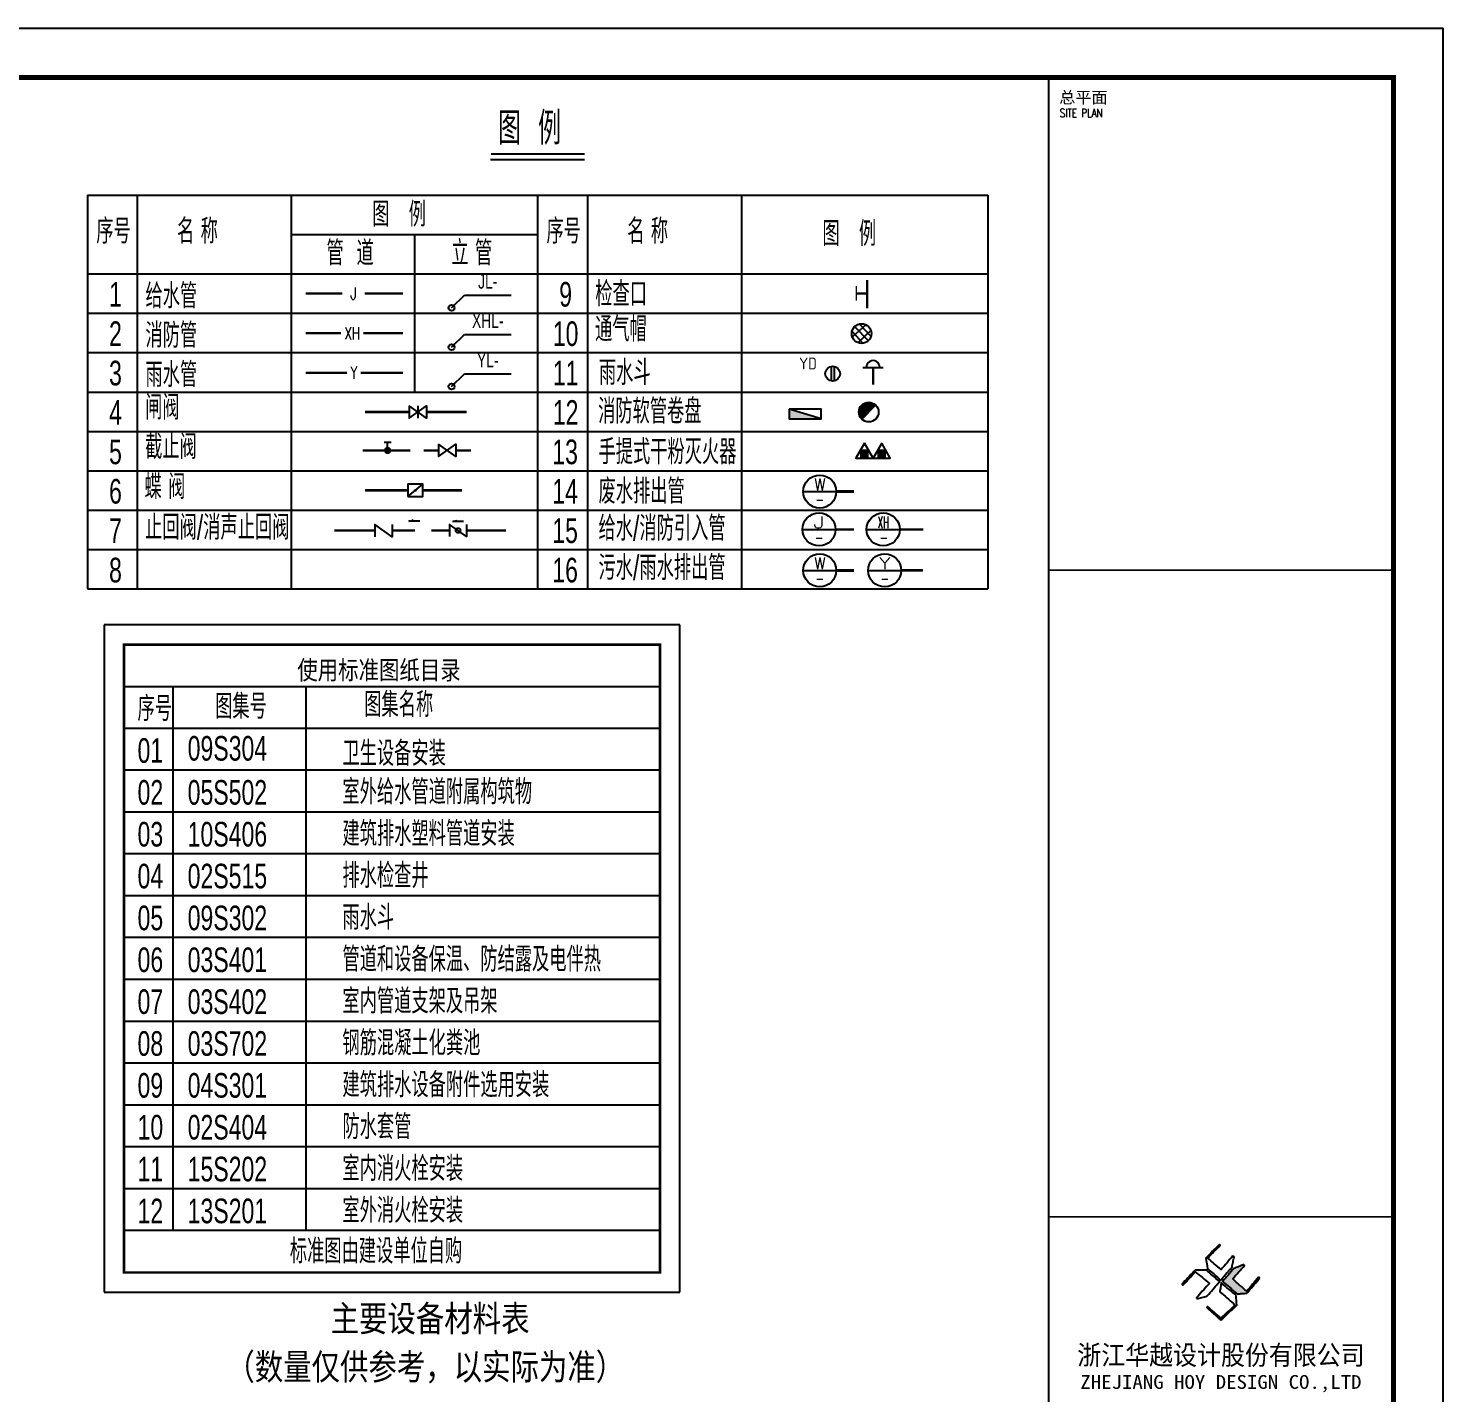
# Model space of a CAD drawing. Extents: x 795723 to 6584336, y 16443136 to 18851075.
# Drawn here: x 2016644 to 2045362, y 17877299 to 17905008 of the extents above; entities that cross this region are included whole.
import ezdxf
from ezdxf.enums import TextEntityAlignment as Align

# ---------------------------------------------------------------- set-up
doc = ezdxf.new("R2010")
doc.units = 0
doc.header["$LTSCALE"] = 1000
doc.header["$MEASUREMENT"] = 0
doc.linetypes.add('W_P', pattern=[7, 6, -1])
for name, color, linetype in [('JZ_0', 7, 'Continuous'), ('JZ__污水', 2, 'W_P'), ('JZ__污水标注', 2, 'Continuous'), ('JZ__消火栓', 10, 'Continuous'), ('JZ__消火栓标注', 10, 'Continuous'), ('JZ__灭火器', 6, 'Continuous'), ('JZ__给水', 3, 'Continuous'), ('JZ__给水标注', 3, 'Continuous'), ('JZ__雨水', 150, 'W_P'), ('JZ__雨水标注', 150, 'Continuous'), ('JZ_DET1', 8, 'Continuous'), ('JZ_TEXT', 42, 'Continuous'), ('PUB_TEXT', 7, 'Continuous'), ('PUB_TITLE', 4, 'Continuous'), ('TK', 4, 'Continuous'), ('TWT_TAB', 7, 'Continuous'), ('W_DIM', 4, 'Continuous'), ('WP_F', 1, 'Continuous'), ('WP_F_PJ', 7, 'Continuous'), ('WP_F_TXT', 4, 'Continuous'), ('WP_G2', 32, 'Continuous'), ('WP_G2_TXT', 4, 'Continuous'), ('WP_P_PJ', 7, 'Continuous'), ('WP_Y', 6, 'W_P'), ('WP_Y_TXT', 4, 'Continuous')]:
    doc.layers.add(name, color=color, linetype=linetype)
doc.styles.add('-宋体', font='', dxfattribs={"width": 0.8})
doc.styles.add('COMPLEX', font='COMPLEX')
doc.styles.add('gps_hz', font='hztxt_e.shx', dxfattribs={"width": 0.7, "bigfont": 'hztxt.shx'})
doc.styles.add('HT', font='simhei.ttf', dxfattribs={"width": 0.7})
doc.styles.add('HZ', font='rs', dxfattribs={"width": 0.8, "bigfont": 'hztxt'})
doc.styles.add('ROMANS', font='romans', dxfattribs={"width": 0.65, "height": 231.275})
doc.styles.get("Standard").update_dxf_attribs({"font": 'gbenor.shx', "bigfont": 'gbcbig.shx'})
doc.styles.add('图签宋体', font='', dxfattribs={"height": 300})
doc.styles.add('图签黑体', font='simhei.ttf', dxfattribs={"height": 550})
doc.styles.get('-宋体').set_extended_font_data('SimSun')
doc.styles.get('图签宋体').set_extended_font_data('NSimSun')

# ---------------------------------------------------------------- blocks, each defined once
blk = doc.blocks.new('污水井编号')
blk.add_line((-336, 0), (336, 0))
blk.add_circle((0, 0), 336)
at = {"style": 'COMPLEX', "width": 0.914422}
blk.add_text('W', height=240, dxfattribs=at).set_placement((-114, 23), (116, 23), align=Align.FIT)
at = {"style": 'COMPLEX', "width": 1.762315}
blk.add_attdef('1', text='', height=230, dxfattribs=at).set_placement((-84, -276), (90, -276), align=Align.FIT)
blk = doc.blocks.new('$QC001_2')
blk.add_line((-141, 59), (141, 341))
at = {"const_width": 200}
blk.add_lwpolyline([(71, 271, 0.668179), (-100, 200, 0.198912), (-71, 129, 1)], format="xyb", dxfattribs=at)
blk.add_circle((0, 200), 200)
at = {"style": 'HZ', "flags": 1}
for tag in ['UNIT', 'WHAT', 'SPEC']:
    blk.add_attdef(tag, (0, 0), '', height=0.0008, dxfattribs=at)
blk = doc.blocks.new('$QC001_5')
blk.add_line((-325, 200), (325, 0))
blk.add_lwpolyline([(325, 0), (325, 200), (-325, 200), (-325, 0)], close=True)
blk.add_solid([(-325, 200), (325, 200), (-325, 200), (325, 0)])
at = {"flags": 1}
for tag in ['UNIT', 'WHAT', 'SPEC']:
    blk.add_attdef(tag, (0, 0), '', height=0.001, dxfattribs=at)
blk = doc.blocks.new('$PS004_0')
at = {"color": 7}
for p, q in [((-0.1, 0.49), (-0.1, -0.49)), ((0.1, 0.49), (0.1, -0.49))]:
    blk.add_line(p, q, dxfattribs=at)
blk.add_circle((0, 0), 0.5)
blk.add_text('YD', height=0.8).set_placement((-2.273, 0.289))
at = {"style": 'HZ', "flags": 1}
for tag, p in [('UNIT', (0, 0)), ('SPEC', (0, -0.002)), ('WHAT', (0, -0.003))]:
    blk.add_attdef(tag, p, '', height=0.001, dxfattribs=at)
blk = doc.blocks.new('gps_fm_zf')
blk.add_line((0, 125), (0, -125))
blk.add_lwpolyline([(-175, 125), (-175, -125), (175, 125), (175, -125)], close=True)
blk = doc.blocks.new('GPS_fm_jzfx')
for p, q in [((-72, 170), (72, 170)), ((0, 73), (0, 170))]:
    blk.add_line(p, q)
at = {"const_width": 73.1}
blk.add_lwpolyline([(-37, 0, 1), (37, 0, 1)], format="xyb", close=True, dxfattribs=at)
blk = doc.blocks.new('GPS_fm_jzfd')
blk.add_lwpolyline([(-175, 125), (-175, -125), (175, 125), (175, -125)], close=True)
blk = doc.blocks.new('GPS_fm_df')
blk.add_line((-150, -125), (150, 125))
blk.add_lwpolyline([(-150, -125), (150, -125), (150, 125), (-150, 125)], close=True)
at = {"const_width": 29.3}
blk.add_lwpolyline([(-15, 0, 1), (15, 0, 1)], format="xyb", close=True, dxfattribs=at)
blk = doc.blocks.new('GPS_fm_dxf')
for p, q in [((-108, 187), (-25, 208)), ((111, 187), (-108, 187)), ((-25, 208), (-56, 187))]:
    blk.add_line(p, q)
blk.add_lwpolyline([(175, 125), (175, -125), (-175, 125), (-175, -125)])
blk.add_circle((0, 0), 50)
blk = doc.blocks.new('20080403110901')
blk.add_line((-504, 504), (504, 504))
blk.add_circle((0, 504), 504)
at = {"style": 'COMPLEX', "width": 1.058804}
blk.add_text('Y', height=360, dxfattribs=at).set_placement((-171, 539), (174, 539), align=Align.FIT)
at = {"style": 'COMPLEX', "width": 1.762315}
blk.add_attdef('1', text='', height=345, dxfattribs=at).set_placement((-126, 90), (135, 90), align=Align.FIT)
blk = doc.blocks.new('GPS_xf_swxfjbh')
blk.add_line((-336, 0), (336, 0))
blk.add_circle((0, 0), 336)
at = {"style": 'COMPLEX', "width": 0.502932}
blk.add_text('XH', height=240, dxfattribs=at).set_placement((-114, 23), (116, 23), align=Align.FIT)
at = {"style": 'COMPLEX', "width": 1.688885}
blk.add_attdef('1', text='', height=240, dxfattribs=at).set_placement((-84, -276), (90, -276), align=Align.FIT)
blk = doc.blocks.new('GPS_gs_swgsjbh')
blk.add_line((-336, 0), (336, 0))
blk.add_circle((0, 0), 336)
at = {"style": 'COMPLEX', "width": 1.828843}
blk.add_text('J', height=240, dxfattribs=at).set_placement((-114, 23), (116, 23), align=Align.FIT)
at = {"style": 'COMPLEX', "width": 1.762315}
blk.add_attdef('1', text='', height=230, dxfattribs=at).set_placement((-84, -276), (90, -276), align=Align.FIT)
blk = doc.blocks.new('GPS_ws_jxk')
for points, const_width in [([(-220, 0), (0, 0)], 45), ([(-220, 150), (-220, -150)], 25)]:
    blk.add_lwpolyline(points, dxfattribs=dict(const_width=const_width))
blk = doc.blocks.new('GPS_ws_tqm')
for p, q in [((0.81, 3.73), (-1.85, 1.3)), ((-1.4, 3.37), (1.3, 0.55)), ((-0.55, 3.93), (1.88, 1.46)), ((-1.95, 2.37), (0.26, 0.03)), ((1.85, 2.63), (-0.75, 0.19))]:
    blk.add_line(p, q)
blk.add_circle((-0.03, 1.99), 2)
blk = doc.blocks.new('雨水斗xt')
blk.add_line((0, 0), (205, 0))
blk.add_ellipse((103, 0), major_axis=(68.2, 0), ratio=1, start_param=-0.000001, end_param=3.141592)
blk = doc.blocks.new('手提式干粉灭火器')
h = blk.add_hatch()
h.set_pattern_fill('ANSI31', color=256, scale=225.365854, style=0)
h.set_pattern_definition([(45, (276289.086, 185586.136), (-19.9197154, 19.9197154), [])])
h.paths.add_polyline_path([(72, 158), (-72, 158), (-72, 19), (72, 19)])
for points in [[(0, 303), (-175, 0), (175, 0)], [(-72, 19), (72, 19), (72, 158), (-72, 158)]]:
    blk.add_lwpolyline(points, close=True)
blk = doc.blocks.new('A$C053D6479')
at = {"layer": 'PUB_TITLE'}
h = blk.add_hatch(color=256, dxfattribs=at)
h.dxf.hatch_style = 1
edge = h.paths.add_edge_path()
edge.add_spline(control_points=[(1026, 827), (1105, 920), (1188, 1008), (1266, 1102)], knot_values=[13, 13, 13, 13, 14, 14, 14, 14], degree=3, periodic=0)
edge.add_spline(control_points=[(1266, 1102), (1258, 1111), (1249, 1119), (1239, 1116)], knot_values=[12, 12, 12, 12, 13, 13, 13, 13], degree=3, periodic=0)
edge.add_spline(control_points=[(1239, 1116), (1210, 1107), (1179, 1092), (1144, 1077)], knot_values=[11, 11, 11, 11, 12, 12, 12, 12], degree=3, periodic=0)
edge.add_spline(control_points=[(1144, 1077), (1109, 1063), (1069, 1053), (1047, 1038)], knot_values=[10, 10, 10, 10, 11, 11, 11, 11], degree=3, periodic=0)
edge.add_spline(control_points=[(1047, 1038), (1028, 1026), (1007, 992), (991, 972)], knot_values=[9, 9, 9, 9, 10, 10, 10, 10], degree=3, periodic=0)
edge.add_spline(control_points=[(991, 972), (942, 913), (899, 868), (849, 810)], knot_values=[8, 8, 8, 8, 9, 9, 9, 9], degree=3, periodic=0)
edge.add_spline(control_points=[(849, 810), (842, 801), (822, 776), (822, 775)], knot_values=[7, 7, 7, 7, 8, 8, 8, 8], degree=3, periodic=0)
edge.add_spline(control_points=[(822, 775), (823, 771), (848, 752), (859, 744)], knot_values=[6, 6, 6, 6, 7, 7, 7, 7], degree=3, periodic=0)
edge.add_spline(control_points=[(859, 744), (949, 670), (1035, 592), (1122, 521)], knot_values=[5, 5, 5, 5, 6, 6, 6, 6], degree=3, periodic=0)
edge.add_spline(control_points=[(1122, 521), (1153, 527), (1185, 530), (1217, 533)], knot_values=[4, 4, 4, 4, 5, 5, 5, 5], degree=3, periodic=0)
edge.add_spline(control_points=[(1217, 533), (1246, 535), (1293, 532), (1316, 542)], knot_values=[3, 3, 3, 3, 4, 4, 4, 4], degree=3, periodic=0)
edge.add_spline(control_points=[(1316, 542), (1327, 547), (1338, 565), (1349, 579)], knot_values=[2, 2, 2, 2, 3, 3, 3, 3], degree=3, periodic=0)
edge.add_spline(control_points=[(1349, 579), (1423, 670), (1507, 759), (1572, 848)], knot_values=[1, 1, 1, 1, 2, 2, 2, 2], degree=3, periodic=0)
edge.add_spline(control_points=[(1572, 848), (1564, 852), (1561, 861), (1551, 862)], knot_values=[0, 0, 0, 0, 1, 1, 1, 1], degree=3, periodic=0)
edge.add_spline(control_points=[(1551, 862), (1469, 769), (1393, 671), (1310, 579)], knot_values=[15, 15, 15, 15, 16, 16, 16, 16], degree=3, periodic=0)
edge.add_spline(control_points=[(1310, 579), (1216, 662), (1118, 742), (1026, 827)], knot_values=[14, 14, 14, 14, 15, 15, 15, 15], degree=3, periodic=0)
at = {"layer": 'TK'}
for points, knots in [([(1031, 1298), (1066, 1286), (1054, 1262), (1045, 1224), (1036, 1188), (1031, 1158), (1024, 1121), (1020, 1104), (1017, 1085), (1012, 1071), (1004, 1052), (976, 1026), (956, 1003), (906, 946), (866, 899), (814, 839), (806, 829), (789, 806), (787, 806), (777, 804), (728, 856), (719, 864), (651, 922), (580, 978), (514, 1036), (509, 1106), (488, 1176), (479, 1247), (570, 1343), (663, 1436), (758, 1526), (764, 1523), (768, 1518), (774, 1515), (693, 1422), (599, 1343), (520, 1249), (607, 1171), (698, 1096), (789, 1021), (874, 1109), (950, 1206), (1031, 1298)], [0, 0, 0, 0, 1, 1, 1, 2, 2, 2, 3, 3, 3, 4, 4, 4, 5, 5, 5, 6, 6, 6, 7, 7, 7, 8, 8, 8, 9, 9, 9, 10, 10, 10, 11, 11, 11, 12, 12, 12, 13, 13, 13, 14, 14, 14, 14]), ([(555, 949), (624, 891), (699, 833), (760, 773), (689, 691), (614, 604), (539, 517), (529, 505), (516, 487), (506, 482), (492, 475), (469, 472), (452, 467), (416, 456), (383, 448), (342, 438), (323, 433), (297, 422), (293, 440), (291, 452), (313, 470), (322, 480), (400, 566), (477, 652), (553, 736), (460, 815), (366, 894), (270, 970), (183, 883), (101, 791), (16, 703), (-18, 714), (9, 735), (28, 755), (103, 838), (192, 930), (266, 1005), (319, 1009), (387, 1005), (442, 1007), (456, 1008), (472, 1011), (485, 1007), (507, 1000), (534, 967), (555, 949)], [0, 0, 0, 0, 1, 1, 1, 2, 2, 2, 3, 3, 3, 4, 4, 4, 5, 5, 5, 6, 6, 6, 7, 7, 7, 8, 8, 8, 9, 9, 9, 10, 10, 10, 11, 11, 11, 12, 12, 12, 13, 13, 13, 14, 14, 14, 15, 15, 15, 15]), ([(1551, 862), (1561, 861), (1564, 852), (1572, 848), (1507, 759), (1423, 670), (1349, 579), (1338, 565), (1327, 547), (1316, 542), (1293, 532), (1246, 535), (1217, 533), (1185, 530), (1153, 527), (1122, 521), (1035, 592), (949, 670), (859, 744), (848, 752), (823, 771), (822, 775), (822, 776), (842, 801), (849, 810), (899, 868), (942, 913), (991, 972), (1007, 992), (1028, 1026), (1047, 1038), (1069, 1053), (1109, 1063), (1144, 1077), (1179, 1092), (1210, 1107), (1239, 1116), (1249, 1119), (1258, 1111), (1266, 1102), (1188, 1008), (1105, 920), (1026, 827), (1118, 742), (1216, 662), (1310, 579), (1393, 671), (1469, 769), (1551, 862)], [0, 0, 0, 0, 1, 1, 1, 2, 2, 2, 3, 3, 3, 4, 4, 4, 5, 5, 5, 6, 6, 6, 7, 7, 7, 8, 8, 8, 9, 9, 9, 10, 10, 10, 11, 11, 11, 12, 12, 12, 13, 13, 13, 14, 14, 14, 15, 15, 15, 16, 16, 16, 16]), ([(1097, 490), (1100, 425), (1106, 361), (1107, 294), (1018, 207), (925, 121), (830, 33), (818, 21), (800, 0), (787, 0), (768, -1), (725, 49), (712, 60), (662, 103), (616, 143), (568, 186), (545, 207), (518, 224), (499, 250), (501, 259), (511, 261), (516, 267), (609, 192), (696, 111), (785, 33), (883, 118), (977, 208), (1070, 298), (992, 373), (892, 456), (803, 534), (791, 544), (768, 561), (766, 569), (761, 588), (776, 634), (780, 655), (785, 690), (788, 721), (795, 746), (897, 661), (998, 576), (1097, 490)], [0, 0, 0, 0, 1, 1, 1, 2, 2, 2, 3, 3, 3, 4, 4, 4, 5, 5, 5, 6, 6, 6, 7, 7, 7, 8, 8, 8, 9, 9, 9, 10, 10, 10, 11, 11, 11, 12, 12, 12, 13, 13, 13, 14, 14, 14, 14])]:
    blk.add_open_spline(points, degree=3, knots=knots, dxfattribs=at)
blk = doc.blocks.new('GeYuanFrame_80871403', base_point=(20.09, 4.53))
at = {"layer": 'TK'}
blk.add_lwpolyline([(20.09, 4.53), (20.09, 598.53), (861.09, 598.53), (861.09, 4.53)], close=True, dxfattribs=at)
at = {"layer": 'TK', "const_width": 1}
blk.add_lwpolyline([(45.09, 588.53), (851.09, 588.53), (851.09, 14.53), (45.09, 14.53)], close=True, dxfattribs=at)
at = {"layer": 'TK'}
for points, const_width in [([(781.09, 588.53), (781.09, 14.53)], 0.4), ([(781.09, 488.5), (851.09, 488.5)], 0.35), ([(781.09, 357.14), (851.09, 357.14)], 0.35)]:
    blk.add_lwpolyline(points, dxfattribs=dict(at, const_width=const_width))
at = {"layer": 'PUB_TITLE', "xscale": 0.01000000000021828, "yscale": 0.01000000000021828, "zscale": 0.01}
blk.add_blockref('A$C053D6479', (808.19, 336.27), dxfattribs=at)
at = {"layer": 'TK', "style": '图签宋体'}
blk.add_text('总平面', height=2.4, dxfattribs=at).set_placement((783.23, 583.28))
at = {"layer": 'TK', "style": 'ROMANS', "width": 0.76}
blk.add_text('SITE PLAN', height=1.697, dxfattribs=at).set_placement((783.35, 580.49))
at = {"layer": 'TK'}
for s, height, style, width, p in [('浙江华越设计股份有限公司', 3.96, 'HT', 0.9, (816.07, 329.16)), ('ZHEJIANG HOY DESIGN CO.,LTD', 2.8, '图签黑体', 1.11, (816.06, 323.29))]:
    blk.add_text(s, height=height, dxfattribs=dict(at, style=style, width=width)).set_placement(p, align=Align.MIDDLE)

msp = doc.modelspace()

# ---------------------------------------------------------------- linework, layer by layer
at = {"layer": 'JZ_0', "color": 3}
for p, q in [((2017844.3, 17901621.3), (2036123.9, 17901621.3)), ((2017844.3, 17901621.3), (2017844.3, 17893621.3)), ((2018856.1, 17901621.3), (2018856.1, 17893621.3)), ((2021984.1, 17901621.3), (2021984.1, 17893621.3)), ((2026984.1, 17901621.3), (2026984.1, 17893621.3)), ((2027995.9, 17901621.3), (2027995.9, 17893621.3)), ((2031123.9, 17901621.3), (2031123.9, 17893621.3)), ((2036123.9, 17901621.3), (2036123.9, 17893621.3)), ((2021984.1, 17900821.3), (2026984.1, 17900821.3)), ((2024484.1, 17900821.3), (2024484.1, 17897621.3)), ((2017844.3, 17900021.3), (2036123.9, 17900021.3)), ((2017844.3, 17893621.3), (2036123.9, 17893621.3))]:
    msp.add_line(p, q, dxfattribs=at)
at = {"layer": 'JZ__污水', "const_width": 60}
for points in [[(2033049.2, 17895599.4), (2033411, 17895599.4)], [(2033049.2, 17893999.4), (2033411, 17893999.4)]]:
    msp.add_lwpolyline(points, dxfattribs=at)
at = {"layer": 'JZ__消火栓', "const_width": 50}
msp.add_lwpolyline([(2034337.5, 17894831.3), (2034814.8, 17894831.3)], dxfattribs=at)
at = {"layer": 'JZ__给水'}
for p, q in [((2024372.4, 17894995.6), (2024455.2, 17895016.3)), ((2024591.1, 17894995.6), (2024372.4, 17894995.6)), ((2024455.2, 17895016.3), (2024424.1, 17894995.6))]:
    msp.add_line(p, q, dxfattribs=at)
at = {"layer": 'JZ__给水', "const_width": 50}
for points in [[(2033677.9, 17899317.5), (2033677.9, 17899896.5)], [(2033797.2, 17897769), (2033797.2, 17898121.8)], [(2023481.7, 17897215.3), (2024376, 17897215.3)], [(2024726, 17897215.3), (2025542.6, 17897215.3)], [(2023432.3, 17896434.9), (2024398.8, 17896434.9)], [(2024668.3, 17896434.9), (2024972.6, 17896434.9)], [(2025322.6, 17896434.9), (2025632.4, 17896434.9)], [(2023481.7, 17895624.4), (2024353.3, 17895624.4)], [(2024653.3, 17895624.4), (2025449.3, 17895624.4)], [(2022859.7, 17894808.1), (2023683.4, 17894808.1)], [(2024033.4, 17894808.1), (2024495.3, 17894808.1)], [(2024829.6, 17894808.1), (2025199.3, 17894808.1)], [(2025542.3, 17894808.1), (2026345.5, 17894808.1)], [(2033034.5, 17894831.3), (2033410.4, 17894831.3)]]:
    msp.add_lwpolyline(points, dxfattribs=at)
at = {"layer": 'JZ__给水'}
msp.add_lwpolyline([(2024033.4, 17894933.1), (2024033.4, 17894683.1), (2023683.4, 17894933.1), (2023683.4, 17894683.1)], dxfattribs=at)
at = {"layer": 'JZ__雨水', "const_width": 50}
msp.add_lwpolyline([(2034367.9, 17893999.4), (2034807.5, 17893999.4)], dxfattribs=at)
at = {"layer": 'JZ_DET1'}
for p, q in [((2017844.3, 17899221.3), (2036123.9, 17899221.3)), ((2017844.3, 17898421.3), (2036123.9, 17898421.3)), ((2017844.3, 17897621.3), (2036123.9, 17897621.3)), ((2017844.3, 17896821.3), (2036123.9, 17896821.3)), ((2017844.3, 17896021.3), (2036123.9, 17896021.3)), ((2017844.3, 17895221.3), (2036123.9, 17895221.3)), ((2017844.3, 17894421.3), (2036123.9, 17894421.3))]:
    msp.add_line(p, q, dxfattribs=at)
at = {"layer": 'JZ_TEXT'}
for p, q in [((2026030.8, 17902340.6), (2027937.4, 17902340.6)), ((2029471.1, 17891635.6), (2018587.2, 17891635.6)), ((2019587.2, 17880591.2), (2019587.2, 17891641.2)), ((2022287.2, 17880591.2), (2022287.2, 17891641.2)), ((2029471.1, 17890785.6), (2018587.2, 17890785.6)), ((2029471.1, 17889941.2), (2018587.2, 17889941.2)), ((2029471.1, 17889091.2), (2018587.2, 17889091.2)), ((2029471.1, 17888241.2), (2018587.2, 17888241.2)), ((2029471.1, 17887391.2), (2018587.2, 17887391.2)), ((2029471.1, 17886541.2), (2018587.2, 17886541.2)), ((2029471.1, 17885691.2), (2018587.2, 17885691.2)), ((2029471.1, 17884841.2), (2018587.2, 17884841.2)), ((2029471.1, 17883991.2), (2018587.2, 17883991.2)), ((2029471.1, 17883141.2), (2018587.2, 17883141.2)), ((2029471.1, 17882291.2), (2018587.2, 17882291.2)), ((2029471.1, 17881441.2), (2018587.2, 17881441.2)), ((2029471.1, 17880591.2), (2018587.2, 17880591.2))]:
    msp.add_line(p, q, dxfattribs=at)
at = {"layer": 'JZ_TEXT', "const_width": 41.7}
msp.add_lwpolyline([(2026039.8, 17902452.3), (2027941, 17902452.3)], dxfattribs=at)
at = {"layer": 'PUB_TEXT', "color": 8}
for p, q in [((2029871.1, 17892891.2), (2018187.2, 17892891.2)), ((2018187.2, 17892891.2), (2018187.2, 17879341.2)), ((2029871.1, 17879341.2), (2029871.1, 17892891.2)), ((2029471.1, 17892491.2), (2018587.2, 17892491.2)), ((2018187.2, 17879341.2), (2029871.1, 17879341.2))]:
    msp.add_line(p, q, dxfattribs=at)
at = {"layer": 'PUB_TEXT', "color": 8, "const_width": 50}
msp.add_lwpolyline([(2029471.1, 17879741.2), (2029471.1, 17892491.2), (2018587.2, 17892491.2), (2018587.2, 17879741.2), (2029471.1, 17879741.2)], dxfattribs=at)
at = {"layer": 'W_DIM'}
for p, q in [((2025238.6, 17899331.3), (2025498, 17899590.6)), ((2025498, 17899590.6), (2026448, 17899590.6)), ((2025238.6, 17898531.3), (2025498, 17898790.6)), ((2025498, 17898790.6), (2026448, 17898790.6)), ((2025238.6, 17897731.3), (2025498, 17897990.6)), ((2025498, 17897990.6), (2026448, 17897990.6))]:
    msp.add_line(p, q, dxfattribs=at)
for centre in [(2025238.6, 17899331.3), (2025238.6, 17898531.3), (2025238.6, 17897731.3)]:
    msp.add_circle(centre, 60, dxfattribs=at)
at = {"layer": 'WP_F', "const_width": 50}
for points in [[(2022276.2, 17898815), (2022996, 17898815)], [(2023446, 17898815), (2024249.8, 17898815)]]:
    msp.add_lwpolyline(points, dxfattribs=at)
at = {"layer": 'WP_G2', "const_width": 50}
for points in [[(2022276.2, 17899620.3), (2023022.8, 17899620.3)], [(2023472.8, 17899620.3), (2024249.8, 17899620.3)]]:
    msp.add_lwpolyline(points, dxfattribs=at)
at = {"layer": 'WP_Y', "const_width": 50}
for points in [[(2022276.2, 17898012.3), (2023116.6, 17898012.3)], [(2023391.6, 17898012.3), (2024249.8, 17898012.3)]]:
    msp.add_lwpolyline(points, dxfattribs=at)

# ---------------------------------------------------------------- block references
at = {"xscale": 100, "yscale": 100, "zscale": 100}
msp.add_blockref('GeYuanFrame_80871403', (1961261.6, 17845608), dxfattribs=at)
at = {"layer": 'JZ__污水标注'}
msp.add_blockref('GPS_ws_jxk', (2033677.9, 17899623.7), dxfattribs=at)
at = {"layer": 'JZ__污水标注', "color": 0, "xscale": 100, "yscale": 100, "zscale": 100}
msp.add_blockref('GPS_ws_tqm', (2033565.3, 17898610.1), dxfattribs=at)
at = {"layer": 'JZ__污水标注', "xscale": 2, "yscale": 2, "zscale": 2}
msp.add_blockref('雨水斗xt', (2033590.8, 17898121.8), dxfattribs=at)
at = {"layer": 'JZ__污水标注'}
ref = msp.add_blockref('污水井编号', (2032713.2, 17895599.4), dxfattribs=at)
ref.add_attrib('1', '-', dxfattribs={"layer": '0', "height": 230, "style": 'COMPLEX', "width": 0.881157}).set_placement((2032629.4, 17895323.6), (2032803.1, 17895323.6), align=Align.FIT)
ref = msp.add_blockref('污水井编号', (2032713.2, 17893999.4), dxfattribs=at)
ref.add_attrib('1', '-', dxfattribs={"layer": '0', "height": 230, "style": 'COMPLEX', "width": 0.881157}).set_placement((2032629.4, 17893723.6), (2032803.1, 17893723.6), align=Align.FIT)
at = {"layer": 'JZ__消火栓标注'}
ref = msp.add_blockref('GPS_xf_swxfjbh', (2034001.5, 17894831.3), dxfattribs=at)
ref.add_attrib('1', '-', dxfattribs={"layer": '0', "height": 240, "style": 'COMPLEX', "width": 0.844442}).set_placement((2033926.7, 17894549.7), (2034100.4, 17894549.7), align=Align.FIT)
at = {"layer": 'JZ__灭火器'}
for p in [(2033620.8, 17896277), (2033970.6, 17896277)]:
    msp.add_blockref('手提式干粉灭火器', p, dxfattribs=at)
at = {"layer": 'JZ__给水'}
for name, p in [('gps_fm_zf', (2024551, 17897215.3)), ('GPS_fm_jzfx', (2023939.9, 17896434.9)), ('GPS_fm_jzfd', (2025147.6, 17896434.9)), ('GPS_fm_df', (2024503.3, 17895624.4))]:
    msp.add_blockref(name, p, dxfattribs=at)
at = {"layer": 'JZ__给水', "xscale": 0.9800000004470348, "yscale": 0.9800000004470348, "zscale": 0.9800000004470348}
msp.add_blockref('GPS_fm_dxf', (2025370.8, 17894808.1), dxfattribs=at)
at = {"layer": 'JZ__给水标注'}
ref = msp.add_blockref('GPS_gs_swgsjbh', (2032698.5, 17894831.3), dxfattribs=at)
ref.add_attrib('1', '-', dxfattribs={"layer": '0', "height": 230, "style": 'COMPLEX', "width": 0.881157}).set_placement((2032614.8, 17894555.5), (2032788.5, 17894555.5), align=Align.FIT)
at = {"layer": 'JZ__雨水标注'}
ref = msp.add_blockref('20080403110901', (2034031.9, 17893663.4), dxfattribs=dict(at, xscale=0.6666666679084301, yscale=0.6666666679084301, zscale=0.6666666679084301))
ref.add_attrib('1', '-', dxfattribs={"layer": '0', "height": 230, "style": 'COMPLEX', "width": 0.881157}).set_placement((2033948.2, 17893723.6), (2034121.9, 17893723.6), align=Align.FIT)
at = {"layer": 'WP_F_PJ'}
msp.add_blockref('$QC001_2', (2033707.3, 17897013.8), dxfattribs=at)
at = {"layer": 'WP_F_PJ', "rotation": 180}
msp.add_blockref('$QC001_5', (2032420.1, 17897273.7), dxfattribs=at)
at = {"layer": 'WP_P_PJ', "xscale": 300, "yscale": 300, "zscale": 300}
msp.add_blockref('$PS004_0', (2032976.6, 17897993.2), dxfattribs=at)

# ---------------------------------------------------------------- texts
at = {"layer": 'JZ_TEXT'}
for s, height, style, width, p in [('图  例', 666.67, 'gps_hz', 0.7, (2026181.5, 17902643.8)), ('图   例', 500, 'gps_hz', 0.7, (2023628.3, 17900978.7)), ('序号', 500, 'gps_hz', 0.7, (2018025.1, 17900636)), ('名 称', 500, 'gps_hz', 0.7, (2019664.5, 17900636)), ('序号', 500, 'gps_hz', 0.7, (2027164.9, 17900636)), ('名 称', 500, 'gps_hz', 0.7, (2028804.3, 17900636)), ('图   例', 500, 'gps_hz', 0.7, (2032768.2, 17900585.8)), ('管  道', 500, 'gps_hz', 0.7, (2022698.3, 17900192.2)), ('立 管', 500, 'gps_hz', 0.7, (2025233.1, 17900192.2)), ('1', 500, 'gps_hz', 0.7, (2018284.1, 17899355.9)), ('给水管', 500, 'gps_hz', 0.7, (2019023.4, 17899322.1)), ('9', 500, 'gps_hz', 0.7, (2027423.9, 17899355.9)), ('检查口', 500, 'gps_hz', 0.7, (2028155.7, 17899361.3)), ('消防管', 500, 'gps_hz', 0.7, (2019023.4, 17898522.1)), ('通气帽', 500, 'gps_hz', 0.7, (2028150.8, 17898646.5)), ('2', 500, 'gps_hz', 0.7, (2018284.1, 17898555.9)), ('10', 500, 'gps_hz', 0.7, (2027293.6, 17898555.9)), ('3', 500, 'gps_hz', 0.7, (2018284.1, 17897755.9)), ('雨水管', 500, 'gps_hz', 0.7, (2019023.4, 17897722.1)), ('11', 500, 'gps_hz', 0.7, (2027293.6, 17897755.9)), ('雨水斗', 500, 'gps_hz', 0.7, (2028229.7, 17897765.5)), ('4', 500, 'gps_hz', 0.7, (2018284.1, 17896955.9)), ('闸阀', 500, 'gps_hz', 0.7, (2019015.9, 17897058.4)), ('12', 500, 'gps_hz', 0.7, (2027293.6, 17896955.9)), ('消防软管卷盘', 500, 'gps_hz', 0.7, (2028213.1, 17896980.9)), ('截止阀', 500, 'gps_hz', 0.7, (2019015.9, 17896258.4)), ('5', 500, 'gps_hz', 0.7, (2018284.1, 17896155.9)), ('13', 500, 'gps_hz', 0.7, (2027283, 17896155.9)), ('手提式干粉灭火器', 500, 'gps_hz', 0.7, (2028221.2, 17896155.5)), ('蝶 阀', 500, 'gps_hz', 0.7, (2019002.8, 17895446.2)), ('废水排出管', 500, 'gps_hz', 0.7, (2028221.2, 17895355.5)), ('6', 500, 'gps_hz', 0.7, (2018284.1, 17895355.9)), ('14', 500, 'gps_hz', 0.7, (2027283, 17895355.9)), ('7', 500, 'gps_hz', 0.7, (2018284.1, 17894555.9)), ('止回阀/消声止回阀', 500, 'gps_hz', 0.7, (2019015.9, 17894620.4)), ('15', 500, 'gps_hz', 0.7, (2027283, 17894555.9)), ('给水/消防引入管', 500, 'gps_hz', 0.7, (2028221.2, 17894602.5)), ('8', 500, 'gps_hz', 0.7, (2018284.1, 17893755.9)), ('16', 500, 'gps_hz', 0.7, (2027283, 17893755.9)), ('污水/雨水排出管', 500, 'gps_hz', 0.7, (2028221.2, 17893802.5)), ('使用标准图纸目录', 380, '-宋体', 0.8, (2022105.7, 17891784.7)), ('序号', 500, 'gps_hz', 0.7, (2018862.3, 17890941.2)), ('图集号', 500, 'gps_hz', 0.7, (2020439, 17890985.8)), ('图集名称', 500, 'gps_hz', 0.7, (2023464.4, 17891021.3)), ('01', 500, 'gps_hz', 0.7, (2018862.3, 17890091.2)), ('09S304', 500, 'gps_hz', 0.7, (2019879.8, 17890135.8)), ('卫生设备安装', 500, 'gps_hz', 0.7, (2023022.4, 17890031.1)), ('02', 500, 'gps_hz', 0.7, (2018862.3, 17889241.2)), ('05S502', 500, 'gps_hz', 0.7, (2019879.8, 17889241.2)), ('室外给水管道附属构筑物', 500, 'gps_hz', 0.7, (2023022.4, 17889250.3)), ('03', 500, 'gps_hz', 0.7, (2018862.3, 17888391.2)), ('10S406', 500, 'gps_hz', 0.7, (2019879.8, 17888391.2)), ('建筑排水塑料管道安装', 500, 'gps_hz', 0.7, (2023022.4, 17888400.3)), ('04', 500, 'gps_hz', 0.7, (2018862.3, 17887541.2)), ('02S515', 500, 'gps_hz', 0.7, (2019879.8, 17887541.2)), ('排水检查井', 500, 'gps_hz', 0.7, (2023022.4, 17887550.3)), ('05', 500, 'gps_hz', 0.7, (2018862.3, 17886691.2)), ('09S302', 500, 'gps_hz', 0.7, (2019879.8, 17886691.2)), ('雨水斗', 500, 'gps_hz', 0.7, (2023022.4, 17886700.3)), ('06', 500, 'gps_hz', 0.7, (2018862.3, 17885841.2)), ('03S401', 500, 'gps_hz', 0.7, (2019879.8, 17885841.2)), ('管道和设备保温、防结露及电伴热', 500, 'gps_hz', 0.7, (2023022.4, 17885850.3)), ('07', 500, 'gps_hz', 0.7, (2018862.3, 17884991.2)), ('03S402', 500, 'gps_hz', 0.7, (2019879.8, 17884991.2)), ('室内管道支架及吊架', 500, 'gps_hz', 0.7, (2023022.4, 17885000.3)), ('08', 500, 'gps_hz', 0.7, (2018862.3, 17884141.2)), ('03S702', 500, 'gps_hz', 0.7, (2019879.8, 17884141.2)), ('钢筋混凝土化粪池', 500, 'gps_hz', 0.7, (2023022.4, 17884150.3)), ('建筑排水设备附件选用安装', 500, 'gps_hz', 0.7, (2023022.4, 17883300.3)), ('09', 500, 'gps_hz', 0.7, (2018862.3, 17883291.2)), ('04S301', 500, 'gps_hz', 0.7, (2019879.8, 17883291.2)), ('防水套管', 500, 'gps_hz', 0.7, (2023022.4, 17882450.3)), ('10', 500, 'gps_hz', 0.7, (2018862.3, 17882441.2)), ('02S404', 500, 'gps_hz', 0.7, (2019879.8, 17882441.2)), ('室内消火栓安装', 500, 'gps_hz', 0.7, (2023022.4, 17881600.3)), ('11', 500, 'gps_hz', 0.7, (2018862.3, 17881591.2)), ('15S202', 500, 'gps_hz', 0.7, (2019879.8, 17881591.2)), ('室外消火栓安装', 500, 'gps_hz', 0.7, (2023022.4, 17880750.3)), ('12', 500, 'gps_hz', 0.7, (2018862.3, 17880741.2)), ('13S201', 500, 'gps_hz', 0.7, (2019879.8, 17880741.2)), ('标准图由建设单位自购', 500, 'gps_hz', 0.7, (2021955.1, 17879924.8))]:
    msp.add_text(s, height=height, dxfattribs=dict(at, style=style, width=width)).set_placement(p)
at = {"layer": 'TWT_TAB', "style": '-宋体', "width": 0.8}
for s, height, p in [('主要设备材料表', 528.69, (2022782.9, 17878542.5)), ('（数量仅供参考，以实际为准）', 528.692, (2020665.8, 17877562.5))]:
    msp.add_text(s, height=height, dxfattribs=at).set_placement(p)
at = {"layer": 'W_DIM', "style": 'gps_hz', "width": 0.7}
for s, p in [('JL-', (2025973, 17899630.6)), ('XHL-', (2025973, 17898830.6)), ('YL-', (2025973, 17898030.6))]:
    msp.add_text(s, height=300, dxfattribs=at).set_placement(p, align=Align.BOTTOM_CENTER)
at = {"layer": 'WP_F_TXT', "style": 'HZ', "width": 0.7}
msp.add_text('XH', height=250, dxfattribs=at).set_placement((2023221, 17898815), align=Align.MIDDLE)
at = {"layer": 'WP_G2_TXT', "style": 'HZ', "width": 0.7}
msp.add_text('J', height=250, dxfattribs=at).set_placement((2023247.8, 17899620.3), align=Align.MIDDLE)
at = {"layer": 'WP_Y_TXT', "style": 'HZ', "width": 0.7}
msp.add_text('Y', height=250, dxfattribs=at).set_placement((2023254.1, 17898012.3), align=Align.MIDDLE)

doc.saveas('drawing.dxf')
